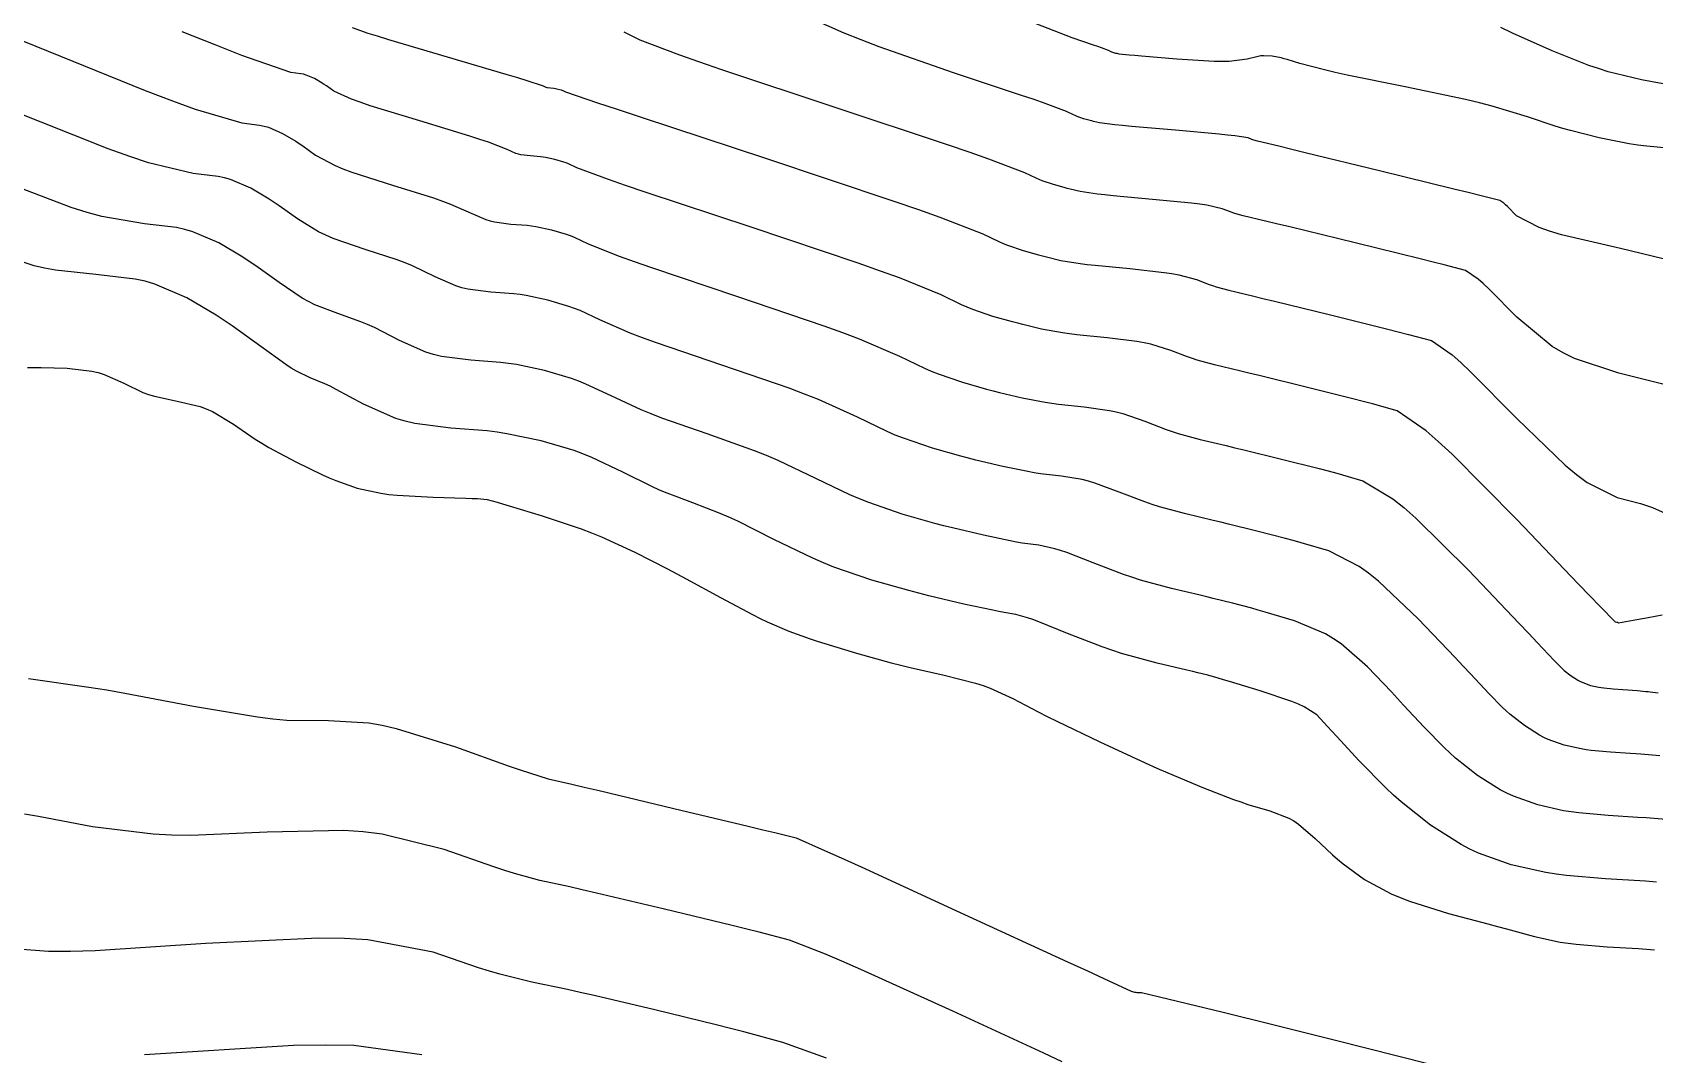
# Model space of a CAD drawing. Header units: metres. Extents: x 837475 to 838479, y 1189012 to 1191015.
# Drawn here: x 837529.6 to 837581.2, y 1189086.4 to 1189119 of the extents above; entities that cross this region are included whole.
import ezdxf

# ---------------------------------------------------------------- set-up
doc = ezdxf.new("R2010")
doc.units = ezdxf.units.M
doc.header["$LTSCALE"] = 0.3
doc.layers.add('COTAS 10', color=1, linetype='Continuous')
doc.layers.add('COTAS INT', color=252, linetype='Continuous')

msp = doc.modelspace()

# ---------------------------------------------------------------- linework, layer by layer
at = {"layer": 'COTAS 10'}
for points in [[(837581.483, 1189100.442), (837581.039, 1189100.356), (837580.68, 1189100.287), (837580.094, 1189100.187), (837580.061, 1189100.202), (837580.041, 1189100.208), (837580.003, 1189100.218), (837579.495, 1189100.723), (837579.189, 1189101.039), (837578.812, 1189101.431), (837576.853, 1189103.481), (837574.793, 1189105.562), (837574.352, 1189105.974), (837573.967, 1189106.314), (837573.046, 1189106.95), (837572.263, 1189107.17), (837571.966, 1189107.248), (837571.633, 1189107.333), (837570.142, 1189107.705), (837568.65, 1189108.069), (837568.317, 1189108.15), (837568.018, 1189108.222), (837567.23, 1189108.412), (837566.674, 1189108.564), (837566.522, 1189108.612), (837566.371, 1189108.663), (837565.832, 1189108.871), (837565.197, 1189109.07), (837564.985, 1189109.115), (837564.758, 1189109.157), (837563.804, 1189109.272), (837562.842, 1189109.369), (837562.609, 1189109.399), (837562.39, 1189109.429), (837561.717, 1189109.55), (837561.127, 1189109.691), (837560.96, 1189109.734), (837560.792, 1189109.778), (837560.169, 1189109.954), (837559.531, 1189110.173), (837559.353, 1189110.245), (837559.174, 1189110.321), (837558.521, 1189110.637), (837557.193, 1189111.179), (837556.588, 1189111.398), (837555.88, 1189111.647), (837552.465, 1189112.796), (837549.129, 1189113.904), (837548.47, 1189114.127), (837547.926, 1189114.314), (837546.917, 1189114.688), (837546.652, 1189114.813), (837546.577, 1189114.843), (837546.501, 1189114.871), (837546.219, 1189114.956), (837545.925, 1189115.016), (837545.842, 1189115.029), (837545.758, 1189115.04), (837545.446, 1189115.064), (837545.138, 1189115.103), (837545.056, 1189115.123), (837544.976, 1189115.147), (837544.698, 1189115.27), (837544.109, 1189115.501), (837543.832, 1189115.593), (837543.506, 1189115.698), (837541.918, 1189116.179), (837540.336, 1189116.666), (837540.014, 1189116.774), (837539.742, 1189116.871), (837539.178, 1189117.125), (837538.94, 1189117.296), (837538.873, 1189117.341), (837538.807, 1189117.384), (837538.563, 1189117.53), (837538.297, 1189117.644), (837538.216, 1189117.667), (837538.132, 1189117.686), (837537.804, 1189117.724), (837536.25, 1189118.264), (837535.394, 1189118.6), (837534.352, 1189119.017)], [(837581.799, 1189117.312), (837580.83, 1189117.487), (837579.766, 1189117.75), (837579.46, 1189117.846), (837579.149, 1189117.951), (837577.984, 1189118.413), (837576.719, 1189118.982), (837576.346, 1189119.155)], [(837529.424, 1189108.323), (837529.642, 1189108.324), (837529.862, 1189108.323), (837530.682, 1189108.303), (837531.469, 1189108.21), (837531.668, 1189108.163), (837531.86, 1189108.107), (837532.485, 1189107.826), (837533.095, 1189107.532), (837533.276, 1189107.467), (837533.463, 1189107.409), (837534.185, 1189107.258), (837534.921, 1189107.081), (837535.117, 1189107.006), (837535.31, 1189106.92), (837535.978, 1189106.516), (837536.676, 1189106.042), (837536.887, 1189105.912), (837537.107, 1189105.782), (837537.964, 1189105.317), (837538.817, 1189104.908), (837539.034, 1189104.813), (837539.242, 1189104.726), (837539.923, 1189104.48), (837540.675, 1189104.318), (837540.928, 1189104.284), (837541.2, 1189104.255), (837542.343, 1189104.192), (837543.38, 1189104.162), (837543.584, 1189104.155), (837543.753, 1189104.148), (837544.064, 1189104.125), (837544.38, 1189104.032), (837544.552, 1189103.98), (837544.761, 1189103.918), (837545.818, 1189103.6), (837547.059, 1189103.186), (837547.383, 1189103.063), (837547.699, 1189102.936), (837548.769, 1189102.447), (837549.804, 1189101.913), (837550.098, 1189101.757), (837550.396, 1189101.599), (837551.497, 1189100.999), (837552.513, 1189100.456), (837552.756, 1189100.334), (837552.983, 1189100.224), (837553.667, 1189099.926), (837554.349, 1189099.687), (837554.575, 1189099.613), (837554.817, 1189099.535), (837555.824, 1189099.228), (837556.93, 1189098.921), (837557.233, 1189098.843), (837557.536, 1189098.768), (837558.621, 1189098.523), (837559.611, 1189098.274), (837559.854, 1189098.196), (837560.083, 1189098.114), (837560.799, 1189097.785), (837561.606, 1189097.357), (837561.893, 1189097.213), (837562.208, 1189097.057), (837563.575, 1189096.401), (837565.022, 1189095.732), (837565.387, 1189095.568), (837565.737, 1189095.414), (837566.873, 1189094.935), (837567.828, 1189094.569), (837568.064, 1189094.486), (837568.288, 1189094.41), (837568.992, 1189094.204), (837569.593, 1189093.975), (837569.751, 1189093.885), (837569.905, 1189093.784), (837570.434, 1189093.325), (837570.982, 1189092.801), (837571.149, 1189092.659), (837571.323, 1189092.518), (837572.005, 1189092.021), (837572.856, 1189091.557), (837573.137, 1189091.438), (837573.437, 1189091.322), (837574.682, 1189090.934), (837575.935, 1189090.601), (837576.241, 1189090.52), (837576.528, 1189090.443), (837577.416, 1189090.202), (837578.24, 1189090.023), (837578.487, 1189089.984), (837578.742, 1189089.951), (837579.73, 1189089.873), (837580.728, 1189089.817), (837580.989, 1189089.799), (837581.243, 1189089.779)]]:
    msp.add_lwpolyline(points, dxfattribs=at)
at = {"layer": 'COTAS INT'}
for points in [[(837582.215, 1189111.618), (837580.159, 1189112.116), (837578.282, 1189112.556), (837577.895, 1189112.67), (837577.565, 1189112.782), (837576.85, 1189113.159), (837576.561, 1189113.451), (837576.499, 1189113.509), (837576.445, 1189113.557), (837576.316, 1189113.646), (837575.681, 1189113.805), (837575.309, 1189113.897), (837574.851, 1189114.01), (837572.486, 1189114.589), (837570.113, 1189115.169), (837569.65, 1189115.283), (837569.271, 1189115.375), (837568.601, 1189115.538), (837568.48, 1189115.571), (837568.447, 1189115.582), (837568.415, 1189115.593), (837568.298, 1189115.638), (837567.873, 1189115.705), (837567.645, 1189115.73), (837567.37, 1189115.758), (837565.982, 1189115.883), (837564.579, 1189116.006), (837564.294, 1189116.034), (837564.055, 1189116.058), (837563.569, 1189116.12), (837563.375, 1189116.166), (837563.32, 1189116.18), (837563.264, 1189116.195), (837563.059, 1189116.253), (837562.849, 1189116.325), (837562.79, 1189116.349), (837562.731, 1189116.374), (837562.516, 1189116.478), (837561.832, 1189116.737), (837561.478, 1189116.861), (837561.052, 1189117.006), (837558.917, 1189117.717), (837556.545, 1189118.543), (837555.97, 1189118.761), (837555.429, 1189118.975), (837553.771, 1189119.709)], [(837539.759, 1189119.157), (837540.266, 1189118.982), (837540.561, 1189118.89), (837540.923, 1189118.78), (837542.79, 1189118.224), (837544.66, 1189117.67), (837545.025, 1189117.56), (837545.322, 1189117.469), (837545.842, 1189117.297), (837545.931, 1189117.258), (837545.957, 1189117.25), (837545.983, 1189117.244), (837546.081, 1189117.231), (837546.181, 1189117.224), (837546.235, 1189117.216), (837546.328, 1189117.197), (837546.419, 1189117.17), (837546.443, 1189117.161), (837546.467, 1189117.151), (837546.552, 1189117.111), (837547.58, 1189116.759), (837548.199, 1189116.553), (837548.963, 1189116.3), (837552.929, 1189114.991), (837556.979, 1189113.639), (837557.796, 1189113.358), (837558.481, 1189113.117), (837559.853, 1189112.584), (837560.359, 1189112.339), (837560.498, 1189112.279), (837560.637, 1189112.224), (837561.132, 1189112.054), (837561.616, 1189111.917), (837561.747, 1189111.883), (837561.877, 1189111.849), (837562.335, 1189111.74), (837562.945, 1189111.639), (837563.171, 1189111.61), (837563.421, 1189111.582), (837564.53, 1189111.476), (837565.628, 1189111.357), (837565.872, 1189111.32), (837566.089, 1189111.281), (837566.654, 1189111.126), (837567.052, 1189110.973), (837567.164, 1189110.935), (837567.276, 1189110.899), (837567.687, 1189110.787), (837568.436, 1189110.607), (837568.761, 1189110.528), (837569.137, 1189110.436), (837570.924, 1189110), (837572.706, 1189109.559), (837573.08, 1189109.464), (837573.402, 1189109.382), (837574.136, 1189109.182), (837574.793, 1189108.729), (837575.068, 1189108.486), (837575.382, 1189108.192), (837576.852, 1189106.707), (837578.396, 1189105.214), (837578.758, 1189104.916), (837579.091, 1189104.667), (837580.055, 1189104.184), (837580.795, 1189103.997), (837580.986, 1189103.935), (837581.172, 1189103.868), (837581.796, 1189103.591)], [(837581.548, 1189107.785), (837580.107, 1189108.15), (837578.687, 1189108.612), (837578.326, 1189108.793), (837577.981, 1189108.998), (837576.851, 1189109.933), (837575.972, 1189110.822), (837575.783, 1189110.997), (837575.619, 1189111.143), (837575.226, 1189111.414), (837574.542, 1189111.593), (837574.194, 1189111.681), (837573.778, 1189111.784), (837571.705, 1189112.294), (837569.625, 1189112.803), (837569.205, 1189112.905), (837568.853, 1189112.991), (837568.144, 1189113.163), (837567.878, 1189113.235), (837567.806, 1189113.258), (837567.733, 1189113.283), (837567.476, 1189113.382), (837566.981, 1189113.493), (837566.759, 1189113.525), (837566.499, 1189113.558), (837565.256, 1189113.679), (837564, 1189113.794), (837563.732, 1189113.822), (837563.5, 1189113.848), (837562.952, 1189113.93), (837562.626, 1189114.008), (837562.533, 1189114.031), (837562.44, 1189114.056), (837562.096, 1189114.154), (837561.743, 1189114.275), (837561.644, 1189114.314), (837561.545, 1189114.356), (837561.184, 1189114.531), (837560.037, 1189114.966), (837559.443, 1189115.173), (837558.728, 1189115.417), (837555.146, 1189116.61), (837551.539, 1189117.813), (837550.808, 1189118.063), (837550.193, 1189118.278), (837548.94, 1189118.755), (837548.514, 1189118.965), (837548.421, 1189119.011)], [(837582.085, 1189115.268), (837580.996, 1189115.372), (837580.71, 1189115.41), (837580.43, 1189115.452), (837579.473, 1189115.638), (837578.567, 1189115.871), (837578.319, 1189115.943), (837578.073, 1189116.018), (837577.193, 1189116.315), (837576.065, 1189116.655), (837575.662, 1189116.757), (837575.22, 1189116.862), (837573.295, 1189117.27), (837571.455, 1189117.644), (837571.066, 1189117.728), (837570.729, 1189117.804), (837569.949, 1189118.007), (837569.546, 1189118.134), (837569.447, 1189118.162), (837569.354, 1189118.186), (837569.065, 1189118.249), (837568.789, 1189118.259), (837568.705, 1189118.251), (837568.617, 1189118.237), (837568.268, 1189118.149), (837567.699, 1189118.075), (837567.471, 1189118.071), (837567.214, 1189118.074), (837566.03, 1189118.144), (837564.906, 1189118.24), (837564.687, 1189118.26), (837564.507, 1189118.276), (837564.187, 1189118.31), (837564.124, 1189118.325), (837564.106, 1189118.329), (837564.088, 1189118.334), (837564.022, 1189118.353), (837563.955, 1189118.376), (837563.917, 1189118.392), (837563.847, 1189118.425), (837563.627, 1189118.509), (837563.513, 1189118.548), (837563.376, 1189118.595), (837562.689, 1189118.824), (837561.552, 1189119.274)], [(837528.905, 1189118.883), (837533.172, 1189117.154), (837534.037, 1189116.822), (837534.765, 1189116.554), (837536.253, 1189116.116), (837536.812, 1189116.051), (837536.955, 1189116.018), (837537.093, 1189115.979), (837537.547, 1189115.785), (837537.963, 1189115.535), (837538.077, 1189115.461), (837538.191, 1189115.385), (837538.597, 1189115.093), (837539.217, 1189114.76), (837539.466, 1189114.658), (837539.748, 1189114.552), (837541.045, 1189114.134), (837542.352, 1189113.726), (837542.64, 1189113.627), (837542.896, 1189113.533), (837543.554, 1189113.243), (837544.021, 1189113.037), (837544.156, 1189112.996), (837544.293, 1189112.962), (837544.811, 1189112.896), (837545.335, 1189112.856), (837545.476, 1189112.838), (837545.616, 1189112.817), (837546.109, 1189112.715), (837546.583, 1189112.573), (837546.71, 1189112.526), (837546.837, 1189112.475), (837547.282, 1189112.266), (837548.271, 1189111.869), (837548.74, 1189111.702), (837549.294, 1189111.508), (837552.001, 1189110.601), (837554.78, 1189109.655), (837555.379, 1189109.438), (837555.905, 1189109.241), (837557.19, 1189108.689), (837557.988, 1189108.303), (837558.207, 1189108.21), (837558.425, 1189108.122), (837559.206, 1189107.855), (837559.967, 1189107.639), (837560.174, 1189107.585), (837560.378, 1189107.532), (837561.1, 1189107.361), (837561.834, 1189107.22), (837562.047, 1189107.187), (837562.263, 1189107.157), (837563.079, 1189107.069), (837563.887, 1189106.956), (837564.099, 1189106.91), (837564.306, 1189106.858), (837565.011, 1189106.615), (837565.69, 1189106.353), (837565.88, 1189106.289), (837566.072, 1189106.228), (837566.773, 1189106.037), (837567.601, 1189105.838), (837567.872, 1189105.772), (837568.162, 1189105.702), (837569.361, 1189105.41), (837570.561, 1189105.108), (837570.851, 1189105.031), (837571.123, 1189104.958), (837571.956, 1189104.718), (837572.907, 1189104.146), (837573.255, 1189103.862), (837573.638, 1189103.525), (837575.328, 1189101.855), (837576.917, 1189100.185), (837577.238, 1189099.848), (837577.506, 1189099.565), (837578.043, 1189098.994), (837578.247, 1189098.786), (837578.306, 1189098.732), (837578.366, 1189098.679), (837578.588, 1189098.502), (837578.822, 1189098.354), (837578.888, 1189098.32), (837578.956, 1189098.289), (837579.204, 1189098.2), (837579.469, 1189098.142), (837579.546, 1189098.129), (837579.625, 1189098.118), (837579.924, 1189098.092), (837580.229, 1189098.074), (837580.393, 1189098.062), (837580.684, 1189098.037), (837580.96, 1189098.009), (837581.034, 1189098.001), (837581.106, 1189097.993), (837581.355, 1189097.963)], [(837581.407, 1189095.959), (837580.81, 1189096.01), (837580.641, 1189096.023), (837580.47, 1189096.035), (837579.843, 1189096.072), (837579.228, 1189096.127), (837579.065, 1189096.149), (837578.907, 1189096.175), (837578.362, 1189096.296), (837577.85, 1189096.478), (837577.712, 1189096.542), (837577.575, 1189096.612), (837577.095, 1189096.917), (837576.636, 1189097.282), (837576.513, 1189097.39), (837576.392, 1189097.501), (837575.972, 1189097.929), (837575.377, 1189098.569), (837575.147, 1189098.814), (837574.888, 1189099.088), (837573.715, 1189100.323), (837572.452, 1189101.522), (837572.135, 1189101.774), (837571.834, 1189101.991), (837570.866, 1189102.486), (837569.984, 1189102.746), (837569.737, 1189102.815), (837569.488, 1189102.882), (837568.579, 1189103.115), (837567.674, 1189103.335), (837567.428, 1189103.395), (837567.183, 1189103.454), (837566.316, 1189103.661), (837565.47, 1189103.892), (837565.238, 1189103.965), (837565.008, 1189104.043), (837564.189, 1189104.359), (837563.414, 1189104.646), (837563.212, 1189104.705), (837563.016, 1189104.756), (837562.353, 1189104.865), (837561.685, 1189104.944), (837561.485, 1189104.975), (837561.279, 1189105.011), (837560.482, 1189105.171), (837559.629, 1189105.374), (837559.387, 1189105.436), (837559.143, 1189105.5), (837558.242, 1189105.755), (837557.319, 1189106.072), (837557.061, 1189106.175), (837556.802, 1189106.286), (837555.858, 1189106.742), (837554.617, 1189107.303), (837554.171, 1189107.478), (837553.68, 1189107.663), (837551.537, 1189108.405), (837549.46, 1189109.113), (837549.011, 1189109.276), (837548.617, 1189109.425), (837547.648, 1189109.843), (837547.022, 1189110.137), (837546.844, 1189110.208), (837546.665, 1189110.274), (837545.999, 1189110.475), (837545.307, 1189110.617), (837545.11, 1189110.647), (837544.911, 1189110.672), (837544.175, 1189110.728), (837543.449, 1189110.821), (837543.255, 1189110.869), (837543.066, 1189110.926), (837542.41, 1189111.216), (837541.683, 1189111.565), (837541.447, 1189111.66), (837541.197, 1189111.754), (837540.173, 1189112.088), (837539.161, 1189112.438), (837538.919, 1189112.542), (837538.693, 1189112.649), (837538.016, 1189113.061), (837537.442, 1189113.475), (837537.281, 1189113.582), (837537.12, 1189113.687), (837536.531, 1189114.04), (837535.889, 1189114.315), (837535.694, 1189114.37), (837535.492, 1189114.416), (837534.701, 1189114.507), (837533.279, 1189114.843), (837532.68, 1189115.044), (837531.991, 1189115.291), (837528.76, 1189116.572)], [(837582.13, 1189093.881), (837581.226, 1189093.959), (837580.97, 1189093.978), (837580.712, 1189093.996), (837579.762, 1189094.053), (837578.831, 1189094.135), (837578.585, 1189094.169), (837578.345, 1189094.209), (837577.52, 1189094.392), (837576.745, 1189094.667), (837576.536, 1189094.764), (837576.329, 1189094.871), (837575.601, 1189095.332), (837574.906, 1189095.884), (837574.721, 1189096.048), (837574.538, 1189096.216), (837573.901, 1189096.864), (837573.249, 1189097.573), (837573.056, 1189097.779), (837572.859, 1189097.99), (837572.102, 1189098.79), (837571.265, 1189099.519), (837571.016, 1189099.686), (837570.76, 1189099.837), (837569.776, 1189100.254), (837568.845, 1189100.534), (837568.622, 1189100.598), (837568.416, 1189100.657), (837567.798, 1189100.82), (837567.186, 1189100.969), (837566.983, 1189101.017), (837566.766, 1189101.069), (837565.859, 1189101.286), (837564.867, 1189101.556), (837564.597, 1189101.642), (837564.327, 1189101.733), (837563.367, 1189102.103), (837562.522, 1189102.434), (837562.325, 1189102.5), (837562.145, 1189102.555), (837561.627, 1189102.662), (837561.106, 1189102.732), (837560.923, 1189102.764), (837560.724, 1189102.801), (837559.865, 1189102.981), (837558.88, 1189103.215), (837558.601, 1189103.287), (837558.319, 1189103.362), (837557.279, 1189103.656), (837556.213, 1189104.021), (837555.915, 1189104.141), (837555.616, 1189104.268), (837554.526, 1189104.795), (837553.329, 1189105.365), (837552.962, 1189105.519), (837552.58, 1189105.671), (837551.073, 1189106.21), (837549.626, 1189106.717), (837549.282, 1189106.85), (837548.962, 1189106.98), (837548.013, 1189107.42), (837547.207, 1189107.8), (837546.978, 1189107.891), (837546.747, 1189107.976), (837545.889, 1189108.234), (837544.997, 1189108.417), (837544.744, 1189108.456), (837544.488, 1189108.488), (837543.54, 1189108.561), (837542.604, 1189108.679), (837542.355, 1189108.741), (837542.111, 1189108.816), (837541.267, 1189109.189), (837540.469, 1189109.597), (837540.255, 1189109.693), (837540.043, 1189109.782), (837539.301, 1189110.043), (837538.574, 1189110.324), (837538.372, 1189110.426), (837538.169, 1189110.538), (837537.435, 1189111.029), (837536.693, 1189111.564), (837536.485, 1189111.703), (837536.276, 1189111.838), (837535.515, 1189112.295), (837534.685, 1189112.65), (837534.434, 1189112.721), (837534.172, 1189112.781), (837533.15, 1189112.899), (837531.794, 1189113.133), (837531.323, 1189113.265), (837530.811, 1189113.428), (837528.615, 1189114.26)], [(837581.3, 1189091.934), (837580.954, 1189091.958), (837579.681, 1189092.034), (837578.434, 1189092.144), (837578.105, 1189092.19), (837577.783, 1189092.242), (837576.678, 1189092.487), (837575.64, 1189092.856), (837575.36, 1189092.986), (837575.082, 1189093.129), (837574.107, 1189093.747), (837573.177, 1189094.487), (837572.928, 1189094.706), (837572.683, 1189094.932), (837571.83, 1189095.8), (837571.12, 1189096.576), (837570.966, 1189096.745), (837570.83, 1189096.892), (837570.489, 1189097.258), (837570.078, 1189097.516), (837569.897, 1189097.597), (837569.687, 1189097.682), (837568.685, 1189098.022), (837567.705, 1189098.322), (837567.508, 1189098.381), (837567.343, 1189098.431), (837567.017, 1189098.525), (837566.698, 1189098.602), (837566.539, 1189098.64), (837566.348, 1189098.685), (837565.402, 1189098.91), (837564.265, 1189099.22), (837563.955, 1189099.319), (837563.646, 1189099.423), (837562.545, 1189099.848), (837561.63, 1189100.222), (837561.439, 1189100.295), (837561.274, 1189100.354), (837560.901, 1189100.458), (837560.527, 1189100.519), (837560.361, 1189100.552), (837560.169, 1189100.592), (837559.248, 1189100.791), (837558.131, 1189101.057), (837557.814, 1189101.138), (837557.495, 1189101.223), (837556.315, 1189101.556), (837555.107, 1189101.97), (837554.77, 1189102.106), (837554.43, 1189102.25), (837553.195, 1189102.848), (837552.041, 1189103.426), (837551.754, 1189103.559), (837551.48, 1189103.679), (837550.609, 1189104.015), (837549.792, 1189104.322), (837549.553, 1189104.424), (837549.308, 1189104.535), (837548.378, 1189104.997), (837547.392, 1189105.462), (837547.112, 1189105.573), (837546.829, 1189105.678), (837545.779, 1189105.993), (837544.688, 1189106.218), (837544.378, 1189106.264), (837544.065, 1189106.304), (837542.905, 1189106.393), (837541.759, 1189106.538), (837541.455, 1189106.614), (837541.156, 1189106.705), (837540.123, 1189107.162), (837539.256, 1189107.629), (837539.063, 1189107.727), (837538.889, 1189107.811), (837538.428, 1189107.998), (837537.986, 1189108.21), (837537.824, 1189108.31), (837537.645, 1189108.427), (837536.854, 1189108.998), (837535.944, 1189109.653), (837535.689, 1189109.823), (837535.433, 1189109.989), (837534.499, 1189110.549), (837533.482, 1189110.985), (837533.173, 1189111.072), (837532.853, 1189111.145), (837531.598, 1189111.29), (837530.309, 1189111.422), (837529.966, 1189111.487), (837529.63, 1189111.565), (837528.47, 1189111.949)], [(837529.452, 1189098.423), (837531.38, 1189098.146), (837531.944, 1189098.053), (837532.52, 1189097.954), (837534.71, 1189097.541), (837536.752, 1189097.193), (837537.236, 1189097.134), (837537.684, 1189097.092), (837539.006, 1189097.079), (837540.289, 1189097.008), (837540.713, 1189096.93), (837541.166, 1189096.826), (837543.05, 1189096.242), (837544.766, 1189095.63), (837545.114, 1189095.509), (837545.406, 1189095.41), (837546.002, 1189095.226), (837546.76, 1189095.053), (837547.154, 1189094.961), (837547.629, 1189094.848), (837550.012, 1189094.281), (837552.376, 1189093.714), (837552.839, 1189093.602), (837553.219, 1189093.51), (837553.901, 1189093.341), (837554.809, 1189092.943), (837555.332, 1189092.706), (837555.972, 1189092.415), (837559.263, 1189090.905), (837562.545, 1189089.394), (837563.181, 1189089.102), (837563.697, 1189088.865), (837564.572, 1189088.463), (837564.684, 1189088.428), (837564.72, 1189088.422), (837564.757, 1189088.417), (837564.905, 1189088.412), (837567.503, 1189087.791), (837569.085, 1189087.398), (837571.04, 1189086.908), (837581.213, 1189084.339)], [(837562.38, 1189086.212), (837561.788, 1189086.484), (837558.889, 1189087.817), (837555.964, 1189089.144), (837555.357, 1189089.411), (837554.837, 1189089.635), (837553.69, 1189090.083), (837552.73, 1189090.336), (837552.327, 1189090.436), (837551.866, 1189090.55), (837549.706, 1189091.073), (837547.549, 1189091.583), (837547.09, 1189091.69), (837546.69, 1189091.782), (837545.744, 1189091.988), (837544.937, 1189092.204), (837544.626, 1189092.302), (837544.276, 1189092.417), (837542.694, 1189092.97), (837540.715, 1189093.459), (837540.115, 1189093.532), (837539.492, 1189093.58), (837537.055, 1189093.529), (837534.629, 1189093.419), (837534.013, 1189093.429), (837533.422, 1189093.456), (837531.488, 1189093.699), (837529.777, 1189094.021), (837529.327, 1189094.099)], [(837554.865, 1189086.327), (837553.479, 1189086.825), (837552.24, 1189087.162), (837551.815, 1189087.271), (837551.355, 1189087.387), (837549.4, 1189087.865), (837547.47, 1189088.318), (837547.026, 1189088.42), (837546.621, 1189088.51), (837545.486, 1189088.75), (837544.469, 1189088.999), (837544.138, 1189089.096), (837543.786, 1189089.205), (837542.338, 1189089.699), (837540.263, 1189090.091), (837539.516, 1189090.135), (837538.694, 1189090.152), (837535.104, 1189089.98), (837531.574, 1189089.746), (837530.791, 1189089.723), (837530.091, 1189089.719), (837528.265, 1189089.856)], [(837541.982, 1189086.428), (837539.811, 1189086.723), (837538.918, 1189086.738), (837537.897, 1189086.723), (837533.153, 1189086.43)]]:
    msp.add_lwpolyline(points, dxfattribs=at)

doc.saveas('drawing.dxf')
